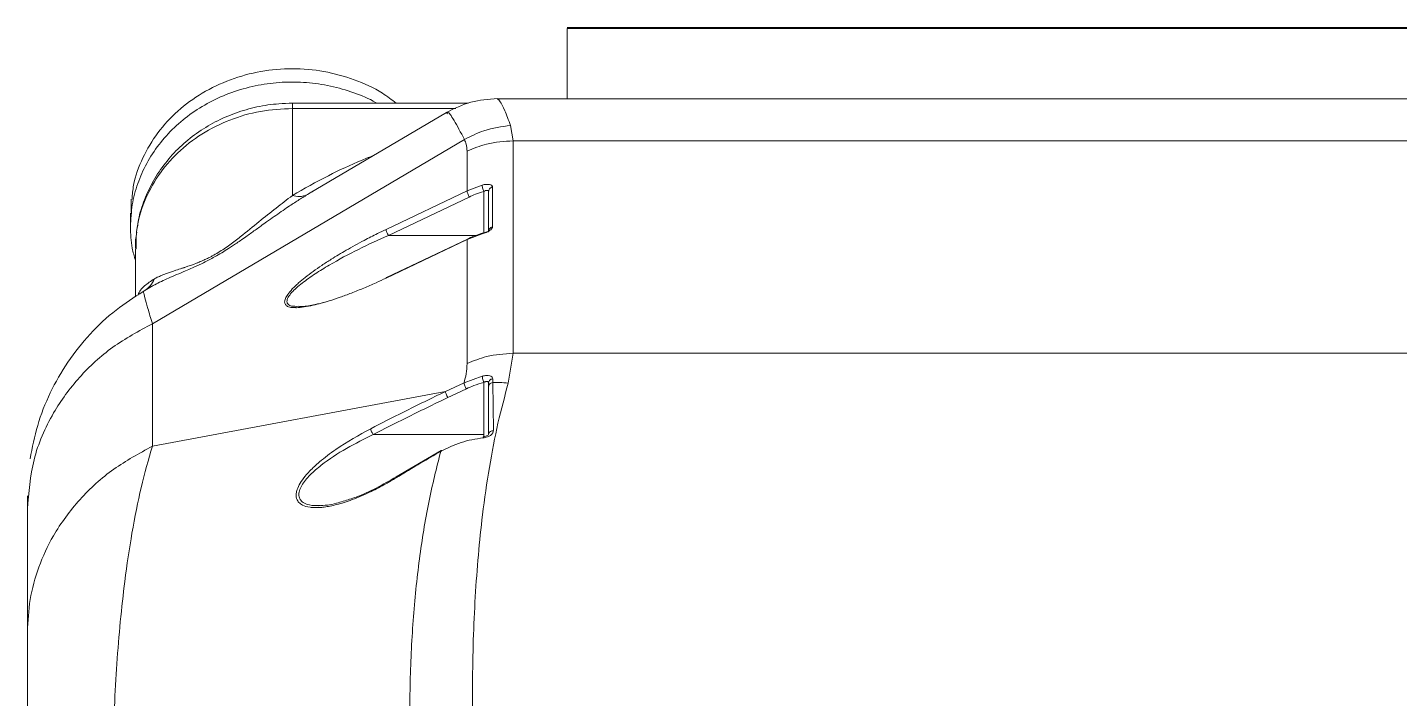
# Model space of a CAD drawing. Header units: millimetres. Extents: x 169 to 14583, y -399 to 10804.
# Drawn here: x 9024 to 9163.8, y 2969.9 to 3038.3 of the extents above; entities that cross this region are included whole.
import ezdxf

# ---------------------------------------------------------------- set-up
doc = ezdxf.new("R2010")
doc.units = ezdxf.units.MM
doc.header["$LTSCALE"] = 35

msp = doc.modelspace()

# ---------------------------------------------------------------- linework, layer by layer
at = {"color": 7, "linetype": 'Continuous', "lineweight": 18}
for p, q in [((9184.467, 3038.272), (9078.967, 3038.272)), ((9078.967, 3038.175), (9078.967, 3031.014)), ((9068.888, 3030.549), (9050.967, 3030.549)), ((9184.158, 3031.014), (9071.87, 3031.014)), ((9050.967, 3021.149), (9050.967, 3030.012)), ((9067.623, 3030.012), (9050.967, 3030.012)), ((9066.664, 3029.607), (9052.786, 3021.421)), ((9066.729, 3029.496), (9066.72, 3029.482)), ((9073.461, 3026.72), (9073.2, 3028.289)), ((9068.504, 3026.852), (9036.696, 3008.089)), ((9073.461, 3005.07), (9073.461, 3026.72)), ((9187.768, 3026.72), (9073.461, 3026.72)), ((9068.765, 3025.675), (9068.765, 3021.616)), ((9070.31, 3022.206), (9068.765, 3021.616)), ((9071.362, 3017.951), (9071.362, 3022.011)), ((9034.547, 3020.784), (9034.547, 3019.431)), ((9052.492, 3021.243), (9052.794, 3021.407)), ((9052.794, 3021.407), (9053.101, 3021.574)), ((9068.765, 3021.616), (9060.517, 3017.7)), ((9069, 3020.996), (9060.752, 3017.08)), ((9070.467, 3021.557), (9070.467, 3017.335)), ((9070.957, 3021.613), (9070.988, 3021.701)), ((9070.967, 3017.515), (9070.967, 3021.575)), ((9070.992, 3021.712), (9071.002, 3021.738)), ((9034.467, 3019.341), (9034.467, 3017.988)), ((9060.517, 3012.738), (9068.765, 3016.654)), ((9068.805, 3016.713), (9060.557, 3012.797)), ((9060.752, 3017.08), (9069.687, 3017.08)), ((9068.765, 3016.654), (9070.31, 3017.244)), ((9068.765, 3016.654), (9068.765, 3004.024)), ((9034.967, 3015.732), (9034.967, 3010.819)), ((9036.594, 3011.869), (9035.761, 3011.377)), ((9036.696, 2995.598), (9036.696, 3008.089)), ((9072.973, 3002.038), (9073.461, 3005.07)), ((9184.232, 3005.07), (9073.461, 3005.07)), ((9070.323, 3002.753), (9068.464, 3002.077)), ((9070.927, 3002.144), (9071.002, 3002.208)), ((9066.574, 3001.18), (9036.696, 2995.598)), ((9068.464, 3002.077), (9066.574, 3001.18)), ((9070.467, 3002.108), (9070.467, 2996.792)), ((9070.967, 3001.668), (9070.967, 3002.052)), ((9071.452, 2997.196), (9071.388, 3002.091)), ((9070.467, 2996.792), (9059.199, 2996.792)), ((9070.467, 2996.792), (9070.467, 2996.436)), ((9066.12, 2995.181), (9061.559, 2992.489)), ((9053.648, 2989.563), (9053.797, 2989.56))]:
    msp.add_line(p, q, dxfattribs=at)
at = {"color": 7, "linetype": 'Continuous', "lineweight": 18, "flags": 128}
for points in [[(9078.967, 3038.175), (9138.047, 3038.175), (9184.467, 3038.175)], [(9068.699, 3001.458), (9067.64, 3000.955), (9066.809, 3000.56)], [(9023.967, 2976.687), (9023.967, 2983.682), (9023.967, 2989.178)]]:
    msp.add_lwpolyline(points, dxfattribs=at)
at = {"color": 7, "linetype": 'Continuous', "lineweight": 18}
for points, knots in [([(9034.626, 3020.777), (9034.664, 3021.253), (9034.777, 3022.696), (9035.662, 3025.004), (9037.157, 3027.579), (9039.227, 3029.82), (9041.736, 3031.661), (9044.619, 3033.019), (9047.733, 3033.878), (9050.966, 3034.16), (9054.204, 3033.882), (9057.303, 3033.006), (9059.817, 3031.897), (9061.091, 3030.905), (9061.548, 3030.549)], [0, 0, 0, 0, 0.0447189, 0.1355444, 0.2263506, 0.3162915, 0.4062032, 0.4970364, 0.5878409, 0.6777827, 0.7676944, 0.8585276, 0.9493321, 1, 1, 1, 1]), ([(9059.56, 3030.549), (9059.521, 3030.574), (9058.809, 3031.025), (9057.233, 3031.646), (9054.877, 3032.358), (9052.409, 3032.712), (9049.918, 3032.74), (9047.45, 3032.432), (9045.057, 3031.797), (9042.799, 3030.847), (9040.73, 3029.607), (9038.892, 3028.105), (9037.325, 3026.371), (9036.067, 3024.445), (9035.157, 3022.377), (9034.576, 3020.209), (9034.504, 3018.73), (9034.467, 3017.988)], [0, 0, 0, 0, 0.004067, 0.0750006, 0.146319, 0.217648, 0.2885999, 0.3595513, 0.4308796, 0.5022085, 0.5731605, 0.6441119, 0.7154401, 0.7867695, 0.8577223, 0.9286739, 1, 1, 1, 1]), ([(9050.967, 3030.55), (9050.509, 3030.539), (9049.295, 3030.51), (9047.339, 3030.213), (9045.156, 3029.595), (9043.087, 3028.69), (9041.175, 3027.521), (9039.461, 3026.11), (9037.984, 3024.485), (9036.768, 3022.685), (9035.864, 3020.743), (9035.329, 3019.136), (9035.211, 3018.176), (9035.179, 3017.914)], [0, 0, 0, 0, 0.0610134, 0.1618733, 0.2628923, 0.3639226, 0.4648473, 0.5655267, 0.6658113, 0.7655657, 0.8646988, 0.9631889, 1, 1, 1, 1]), ([(9050.967, 3030.012), (9050.967, 3030.274), (9050.967, 3030.593), (9050.967, 3030.507), (9050.967, 3030.491)], [0, 0, 0, 0, 0.8188933, 1, 1, 1, 1]), ([(9071.86, 3031.02), (9070.943, 3030.96), (9069.109, 3030.84), (9067.468, 3030.012), (9066.648, 3029.599)], [0, 0, 0, 0, 0.500079, 1, 1, 1, 1]), ([(9071.87, 3030.986), (9071.857, 3031.005), (9071.839, 3031.031), (9071.831, 3031.014), (9071.828, 3031.01)], [0, 0, 0, 0, 0.7415057, 1, 1, 1, 1]), ([(9073.2, 3028.289), (9072.992, 3028.829), (9072.579, 3029.901), (9072.144, 3030.792), (9071.957, 3030.924), (9071.87, 3030.986)], [0, 0, 0, 0, 0.3498276, 0.6955178, 1, 1, 1, 1]), ([(9050.967, 3030.012), (9049.875, 3029.955), (9047.692, 3029.839), (9044.554, 3028.917), (9041.683, 3027.487), (9039.202, 3025.555), (9037.205, 3023.217), (9035.808, 3020.564), (9035.042, 3018.021), (9035.041, 3016.387), (9035.041, 3015.729)], [0, 0, 0, 0, 0.1302988, 0.2605976, 0.39089641, 0.52119522, 0.65149403, 0.78179283, 0.91209164, 1, 1, 1, 1]), ([(9068.504, 3026.852), (9068.126, 3027.563), (9067.37, 3028.983), (9066.835, 3029.75), (9066.749, 3029.544), (9066.729, 3029.496)], [0, 0, 0, 0, 0.4338684, 0.8671416, 1, 1, 1, 1]), ([(9073.2, 3028.289), (9072.281, 3028.167), (9070.64, 3027.949), (9069.157, 3027.187), (9068.504, 3026.852)], [0, 0, 0, 0, 0.56, 1, 1, 1, 1]), ([(9068.765, 3025.675), (9068.751, 3025.912), (9068.726, 3026.337), (9068.572, 3026.694), (9068.504, 3026.852)], [0, 0, 0, 0, 0.55785232, 1, 1, 1, 1]), ([(9073.461, 3026.72), (9072.544, 3026.663), (9070.906, 3026.561), (9069.42, 3025.946), (9068.765, 3025.675)], [0, 0, 0, 0, 0.5597053, 1, 1, 1, 1]), ([(9059.288, 3025.256), (9058.883, 3025.091), (9057.26, 3024.43), (9054.372, 3023.101), (9052.161, 3021.834), (9050.967, 3021.149)], [0, 0, 0, 0, 0.1322777, 0.5312612, 1, 1, 1, 1]), ([(9071.362, 3022.011), (9071.357, 3022.044), (9071.348, 3022.103), (9071.261, 3022.195), (9071.079, 3022.278), (9070.796, 3022.296), (9070.527, 3022.264), (9070.379, 3022.224), (9070.31, 3022.206)], [0, 0, 0, 0, 0.1356104, 0.2472924, 0.4694748, 0.7157986, 0.8662871, 1, 1, 1, 1]), ([(9071.362, 3022.011), (9071.302, 3021.993), (9071.18, 3021.957), (9071.054, 3021.84), (9070.98, 3021.708), (9070.971, 3021.619), (9070.967, 3021.575)], [0, 0, 0, 0, 0.2797148, 0.5594299, 0.7797152, 1, 1, 1, 1]), ([(9036.597, 3011.865), (9036.711, 3011.931), (9037.024, 3012.113), (9037.603, 3012.4), (9038.336, 3012.736), (9039.152, 3013.085), (9039.974, 3013.43), (9040.821, 3013.794), (9041.618, 3014.154), (9042.399, 3014.547), (9043.332, 3015.056), (9044.142, 3015.545), (9044.872, 3016.02), (9045.318, 3016.318), (9045.819, 3016.662), (9046.49, 3017.133), (9047.142, 3017.599), (9047.8, 3018.072), (9048.408, 3018.508), (9049.347, 3019.175), (9050.415, 3019.912), (9051.546, 3020.657), (9052.18, 3021.05), (9052.492, 3021.243)], [0, 0, 0, 0, 0.034692, 0.0950038, 0.1554071, 0.2160065, 0.276968, 0.3182595, 0.3684654, 0.4074513, 0.4349035, 0.5040524, 0.5239044, 0.5471309, 0.574395, 0.6056488, 0.660718, 0.6895358, 0.7260968, 0.7745331, 0.869229, 0.9358106, 1, 1, 1, 1]), ([(9050.967, 3021.149), (9049.863, 3020.302), (9048.217, 3019.039), (9046.046, 3017.222), (9044.635, 3016.14), (9043.631, 3015.459), (9042.9, 3015.04), (9042.536, 3014.853), (9042.252, 3014.713), (9041.899, 3014.545), (9041.52, 3014.381), (9040.852, 3014.112), (9040.36, 3013.944), (9039.958, 3013.812), (9039.838, 3013.773), (9039.541, 3013.676), (9038.964, 3013.491), (9038.317, 3013.273), (9037.741, 3013.052), (9037.298, 3012.865), (9037.036, 3012.733), (9036.905, 3012.667)], [0, 0, 0, 0, 0.2566631, 0.3827746, 0.4443028, 0.5038736, 0.5331626, 0.5476675, 0.5563845, 0.5750002, 0.6010439, 0.6171878, 0.6897025, 0.6985656, 0.7055184, 0.7164446, 0.766633, 0.8470561, 0.8979388, 0.948933, 1, 1, 1, 1]), ([(9052.492, 3021.243), (9052.231, 3021.139), (9051.765, 3020.952), (9051.211, 3021.089), (9050.967, 3021.149)], [0, 0, 0, 0, 0.56, 1, 1, 1, 1]), ([(9070.467, 3021.557), (9070.186, 3021.467), (9069.684, 3021.307), (9069.209, 3021.091), (9069, 3020.996)], [0, 0, 0, 0, 0.55989511, 1, 1, 1, 1]), ([(9070.967, 3021.575), (9070.965, 3021.589), (9070.961, 3021.618), (9070.929, 3021.65), (9070.88, 3021.67), (9070.793, 3021.678), (9070.651, 3021.653), (9070.529, 3021.589), (9070.467, 3021.557)], [0, 0, 0, 0, 0.1210023, 0.2423682, 0.3645315, 0.4880273, 0.7395483, 1, 1, 1, 1]), ([(9034.467, 3017.988), (9034.49, 3017.243), (9034.526, 3016.083), (9034.851, 3014.962), (9034.967, 3014.561)], [0, 0, 0, 0, 0.6421596, 1, 1, 1, 1]), ([(9060.517, 3017.7), (9060.224, 3017.559), (9059.476, 3017.201), (9058.112, 3016.5), (9056.534, 3015.632), (9055.097, 3014.769), (9053.98, 3014.045), (9053.092, 3013.429), (9052.301, 3012.833), (9051.693, 3012.332), (9051.258, 3011.933), (9050.865, 3011.54), (9050.49, 3011.098), (9050.234, 3010.649), (9050.15, 3010.298), (9050.235, 3010.032), (9050.483, 3009.824), (9050.863, 3009.729), (9051.181, 3009.724), (9051.303, 3009.723)], [0, 0, 0, 0, 0.0591582, 0.1511182, 0.2759649, 0.3808438, 0.4495566, 0.513979, 0.575602, 0.6313676, 0.6623595, 0.6914941, 0.7452027, 0.790204, 0.8292261, 0.8682213, 0.9112013, 0.9659596, 1, 1, 1, 1]), ([(9060.517, 3017.7), (9060.521, 3017.659), (9060.53, 3017.578), (9060.593, 3017.399), (9060.671, 3017.225), (9060.725, 3017.128), (9060.752, 3017.08)], [0, 0, 0, 0, 0.27961901, 0.55923824, 0.77961912, 1, 1, 1, 1]), ([(9070.31, 3017.244), (9070.448, 3017.291), (9070.653, 3017.358), (9070.905, 3017.479), (9071.107, 3017.596), (9071.26, 3017.726), (9071.348, 3017.853), (9071.357, 3017.919), (9071.362, 3017.951)], [0, 0, 0, 0, 0.2647673, 0.3895795, 0.5303494, 0.7400773, 0.8702787, 1, 1, 1, 1]), ([(9071.362, 3017.951), (9071.301, 3017.933), (9071.178, 3017.897), (9071.05, 3017.776), (9070.979, 3017.643), (9070.971, 3017.557), (9070.967, 3017.515)], [0, 0, 0, 0, 0.2804066, 0.5712564, 0.7935547, 1, 1, 1, 1]), ([(9035.108, 3017.411), (9035.061, 3017.147), (9034.959, 3016.572), (9034.99, 3015.989), (9035.007, 3015.674)], [0, 0, 0, 0, 0.4592772, 1, 1, 1, 1]), ([(9060.752, 3017.08), (9059.731, 3016.621), (9057.693, 3015.704), (9055.188, 3014.355), (9053.281, 3013.18), (9051.953, 3012.247), (9050.998, 3011.415), (9050.506, 3010.77), (9050.364, 3010.341), (9050.509, 3010.04), (9050.899, 3009.844), (9051.341, 3009.855), (9051.593, 3009.861)], [0, 0, 0, 0, 0.210891, 0.4212152, 0.5259949, 0.630071, 0.7325997, 0.7831791, 0.833183, 0.8831796, 0.933751, 1, 1, 1, 1]), ([(9068.808, 3016.704), (9068.799, 3016.708), (9068.771, 3016.72), (9068.767, 3016.68), (9068.765, 3016.654)], [0, 0, 0, 0, 0.3326045, 1, 1, 1, 1]), ([(9070.325, 3017.3), (9070.026, 3017.205), (9069.5, 3017.036), (9069.001, 3016.809), (9068.786, 3016.712)], [0, 0, 0, 0, 0.5677816, 1, 1, 1, 1]), ([(9070.31, 3017.244), (9070.311, 3017.27), (9070.313, 3017.31), (9070.332, 3017.294), (9070.339, 3017.289)], [0, 0, 0, 0, 0.6666667, 1, 1, 1, 1]), ([(9070.957, 3017.467), (9070.94, 3017.466), (9070.906, 3017.463), (9070.779, 3017.427), (9070.587, 3017.366), (9070.422, 3017.322), (9070.336, 3017.298)], [0, 0, 0, 0, 0.2202881, 0.4561719, 0.715481, 1, 1, 1, 1]), ([(9036.905, 3012.667), (9036.557, 3012.435), (9035.863, 3011.974), (9035.339, 3011.369), (9035.246, 3011.016), (9035.244, 3011.008)], [0, 0, 0, 0, 0.4957153, 0.9895886, 1, 1, 1, 1]), ([(9035.929, 3011.477), (9036.125, 3011.616), (9036.553, 3011.92), (9036.782, 3012.405), (9036.905, 3012.667)], [0, 0, 0, 0, 0.4607001, 1, 1, 1, 1]), ([(9051.303, 3009.723), (9051.326, 3009.722), (9051.578, 3009.71), (9052.174, 3009.784), (9053.029, 3009.943), (9053.9, 3010.166), (9054.811, 3010.435), (9055.833, 3010.777), (9057.009, 3011.213), (9058.236, 3011.71), (9059.419, 3012.224), (9060.176, 3012.578), (9060.517, 3012.738)], [0, 0, 0, 0, 0.0100822, 0.1100488, 0.2196508, 0.3116535, 0.3999999, 0.5157042, 0.6363473, 0.7678406, 0.8954124, 1, 1, 1, 1]), ([(9060.517, 3012.738), (9060.519, 3012.768), (9060.522, 3012.808), (9060.553, 3012.791), (9060.561, 3012.786)], [0, 0, 0, 0, 0.7229489, 1, 1, 1, 1]), ([(9035.768, 3011.366), (9034.827, 3010.765), (9032.87, 3009.513), (9030.29, 3007.072), (9028.021, 3004.232), (9026.232, 3001.087), (9024.914, 2997.772), (9024.464, 2995.469), (9024.241, 2994.333)], [0, 0, 0, 0, 0.1574525, 0.3275579, 0.4987774, 0.6691582, 0.8368048, 1, 1, 1, 1]), ([(9036.696, 3008.089), (9036.534, 3008.642), (9036.211, 3009.742), (9035.92, 3010.775), (9035.759, 3011.379), (9035.78, 3011.367), (9035.791, 3011.361)], [0, 0, 0, 0, 0.2542289, 0.5057772, 0.7544476, 1, 1, 1, 1]), ([(9051.593, 3009.861), (9051.717, 3009.852), (9052.198, 3009.818), (9053.149, 3010), (9053.951, 3010.201), (9054.281, 3010.284)], [0, 0, 0, 0, 0.17012229, 0.6584094, 1, 1, 1, 1]), ([(9036.696, 3008.089), (9035.315, 3007.337), (9032.551, 3005.834), (9029.15, 3002.696), (9026.345, 2998.849), (9024.361, 2994.275), (9024.099, 2990.877), (9023.967, 2989.178)], [0, 0, 0, 0, 0.186721, 0.373442, 0.560163, 0.7800815, 1, 1, 1, 1]), ([(9073.461, 3005.07), (9072.543, 3005.012), (9070.905, 3004.91), (9069.419, 3004.295), (9068.765, 3004.024)], [0, 0, 0, 0, 0.5601463, 1, 1, 1, 1]), ([(9068.765, 3004.024), (9068.749, 3003.678), (9068.72, 3003.06), (9068.542, 3002.377), (9068.464, 3002.077)], [0, 0, 0, 0, 0.5597784, 1, 1, 1, 1]), ([(9071.382, 3002.478), (9071.376, 3002.514), (9071.366, 3002.583), (9071.277, 3002.692), (9071.089, 3002.793), (9070.74, 3002.829), (9070.467, 3002.779), (9070.323, 3002.753)], [0, 0, 0, 0, 0.13320457, 0.25760528, 0.4787672, 0.72405485, 1, 1, 1, 1]), ([(9070.467, 3002.108), (9070.447, 3002.171), (9070.406, 3002.302), (9070.358, 3002.502), (9070.329, 3002.66), (9070.325, 3002.723), (9070.323, 3002.753)], [0, 0, 0, 0, 0.2693798, 0.5607258, 0.7882802, 1, 1, 1, 1]), ([(9070.815, 3002.195), (9070.79, 3002.196), (9070.739, 3002.199), (9070.622, 3002.179), (9070.529, 3002.136), (9070.467, 3002.108)], [0, 0, 0, 0, 0.2435758, 0.4913913, 1, 1, 1, 1]), ([(9071.382, 3002.478), (9071.32, 3002.462), (9071.193, 3002.431), (9071.058, 3002.315), (9070.98, 3002.183), (9070.971, 3002.095), (9070.967, 3002.052)], [0, 0, 0, 0, 0.2727744, 0.5624788, 0.7880719, 1, 1, 1, 1]), ([(9071.388, 3002.091), (9071.387, 3002.164), (9071.385, 3002.294), (9071.383, 3002.422), (9071.382, 3002.478)], [0, 0, 0, 0, 0.56004374, 1, 1, 1, 1]), ([(9066.574, 3001.18), (9065.14, 3000.489), (9062.581, 2999.254), (9060.059, 2997.959), (9058.949, 2997.389)], [0, 0, 0, 0, 0.5599979, 1, 1, 1, 1]), ([(9066.809, 3000.56), (9066.775, 3000.62), (9066.706, 3000.745), (9066.627, 3000.938), (9066.582, 3001.091), (9066.576, 3001.151), (9066.574, 3001.18)], [0, 0, 0, 0, 0.2702613, 0.5624294, 0.7897365, 1, 1, 1, 1]), ([(9068.464, 3002.077), (9068.468, 3002.038), (9068.477, 3001.957), (9068.54, 3001.775), (9068.619, 3001.598), (9068.673, 3001.503), (9068.699, 3001.458)], [0, 0, 0, 0, 0.2702613, 0.5624294, 0.7897364, 1, 1, 1, 1]), ([(9070.467, 3002.108), (9070.127, 3002.007), (9069.521, 3001.828), (9068.95, 3001.571), (9068.699, 3001.458)], [0, 0, 0, 0, 0.55955744, 1, 1, 1, 1]), ([(9073.015, 2932.725), (9072.601, 2934.876), (9071.786, 2939.117), (9070.856, 2945.642), (9070.137, 2952.16), (9069.638, 2958.666), (9069.355, 2965.122), (9069.294, 2970.863), (9069.389, 2975.904), (9069.588, 2980.306), (9069.904, 2984.573), (9070.37, 2989.023), (9071.027, 2993.571), (9071.906, 2998.137), (9072.612, 3000.719), (9072.973, 3002.038)], [0, 0, 0, 0, 0.085861, 0.16929, 0.2502679, 0.3329208, 0.4152029, 0.4971027, 0.5577941, 0.6194449, 0.6820532, 0.7456177, 0.8265986, 0.9113855, 1, 1, 1, 1]), ([(9070.967, 3002.052), (9070.965, 3002.07), (9070.961, 3002.107), (9070.93, 3002.149), (9070.882, 3002.182), (9070.837, 3002.191), (9070.815, 3002.195)], [0, 0, 0, 0, 0.25067389, 0.50008956, 0.74932172, 1, 1, 1, 1]), ([(9071.388, 3002.091), (9071.325, 3002.076), (9071.195, 3002.045), (9071.058, 3001.929), (9070.98, 3001.797), (9070.971, 3001.71), (9070.967, 3001.668)], [0, 0, 0, 0, 0.27704043, 0.56799321, 0.79186151, 1, 1, 1, 1]), ([(9070.967, 2996.814), (9070.967, 2997.798), (9070.967, 2999.549), (9070.967, 3001.022), (9070.967, 3001.668)], [0, 0, 0, 0, 0.5620497, 1, 1, 1, 1]), ([(9072.973, 3002.038), (9072.676, 3002.063), (9072.145, 3002.108), (9071.62, 3002.096), (9071.388, 3002.091)], [0, 0, 0, 0, 0.5592937, 1, 1, 1, 1]), ([(9066.809, 3000.56), (9065.377, 2999.873), (9062.823, 2998.646), (9060.306, 2997.359), (9059.199, 2996.792)], [0, 0, 0, 0, 0.5602368, 1, 1, 1, 1]), ([(9058.949, 2997.389), (9057.746, 2996.723), (9055.939, 2995.724), (9054.074, 2994.312), (9053.211, 2993.547), (9052.721, 2993.066), (9052.21, 2992.495), (9051.749, 2991.859), (9051.454, 2991.249), (9051.364, 2990.839), (9051.345, 2990.541), (9051.381, 2990.281), (9051.487, 2990.05), (9051.676, 2989.81), (9052.05, 2989.531), (9052.615, 2989.382), (9053.214, 2989.339), (9053.699, 2989.349), (9054.232, 2989.402), (9054.832, 2989.503), (9055.505, 2989.659), (9056.252, 2989.875), (9057.412, 2990.277), (9058.833, 2990.891), (9060.333, 2991.668), (9061.18, 2992.17), (9061.528, 2992.377)], [0, 0, 0, 0, 0.16269656, 0.2441713, 0.27140947, 0.29869525, 0.32604285, 0.36472611, 0.39854419, 0.4208909, 0.43318109, 0.45175375, 0.47166274, 0.48639199, 0.5177595, 0.56974633, 0.59576952, 0.62180043, 0.64949972, 0.6800969, 0.71359298, 0.74999059, 0.78929368, 0.8806276, 0.95086776, 1, 1, 1, 1]), ([(9059.199, 2996.792), (9058.285, 2996.34), (9056.465, 2995.439), (9054.282, 2994.019), (9052.753, 2992.707), (9051.986, 2991.789), (9051.653, 2991.058), (9051.597, 2990.558), (9051.744, 2990.154), (9052.155, 2989.77), (9052.807, 2989.552), (9053.414, 2989.56), (9053.648, 2989.563)], [0, 0, 0, 0, 0.21217029, 0.42287174, 0.52720878, 0.62971685, 0.68038904, 0.7307338, 0.78121719, 0.83216896, 0.93517608, 1, 1, 1, 1]), ([(9058.949, 2997.389), (9058.955, 2997.349), (9058.968, 2997.265), (9059.037, 2997.09), (9059.118, 2996.924), (9059.173, 2996.835), (9059.199, 2996.792)], [0, 0, 0, 0, 0.2735635, 0.5653915, 0.7910605, 1, 1, 1, 1]), ([(9070.408, 2996.458), (9070.48, 2996.467), (9070.628, 2996.488), (9070.891, 2996.565), (9071.169, 2996.701), (9071.354, 2996.884), (9071.44, 2997.053), (9071.448, 2997.147), (9071.452, 2997.196)], [0, 0, 0, 0, 0.1318491, 0.2729867, 0.5070628, 0.7356503, 0.862431, 1, 1, 1, 1]), ([(9070.978, 2996.892), (9070.974, 2996.859), (9070.967, 2996.79), (9070.855, 2996.696), (9070.672, 2996.618), (9070.502, 2996.591), (9070.413, 2996.577)], [0, 0, 0, 0, 0.2262761, 0.4634939, 0.7187555, 1, 1, 1, 1]), ([(9070.967, 2996.814), (9070.976, 2996.867), (9070.993, 2996.977), (9071.124, 2997.104), (9071.286, 2997.18), (9071.398, 2997.19), (9071.452, 2997.196)], [0, 0, 0, 0, 0.2706354, 0.5623327, 0.7893627, 1, 1, 1, 1]), ([(9036.696, 2995.598), (9035.348, 2994.867), (9032.604, 2993.379), (9029.184, 2990.246), (9026.659, 2986.814), (9025.048, 2983.325), (9024.134, 2980.019), (9024.022, 2977.786), (9023.967, 2976.687)], [0, 0, 0, 0, 0.1819344, 0.3702691, 0.5613203, 0.7108231, 0.8576172, 1, 1, 1, 1]), ([(9035.054, 2925.968), (9034.756, 2928.161), (9034.174, 2932.449), (9033.521, 2939.04), (9033.037, 2945.564), (9032.735, 2952.039), (9032.607, 2958.448), (9032.648, 2964.131), (9032.816, 2969.126), (9033.066, 2973.512), (9033.418, 2977.791), (9033.918, 2982.289), (9034.615, 2986.925), (9035.544, 2991.606), (9036.305, 2994.243), (9036.696, 2995.598)], [0, 0, 0, 0, 0.0878467, 0.1718236, 0.2517677, 0.3331125, 0.4137099, 0.4933863, 0.5525081, 0.6131439, 0.6752174, 0.7386586, 0.8207348, 0.9078946, 1, 1, 1, 1]), ([(9066.088, 2995.081), (9066.763, 2995.42), (9068.115, 2996.097), (9069.644, 2996.337), (9070.408, 2996.458)], [0, 0, 0, 0, 0.4999104, 1, 1, 1, 1]), ([(9070.408, 2996.458), (9070.407, 2996.487), (9070.406, 2996.548), (9070.408, 2996.584), (9070.413, 2996.574), (9070.414, 2996.573)], [0, 0, 0, 0, 0.4369821, 0.9191201, 1, 1, 1, 1]), ([(9061.528, 2992.377), (9062.374, 2992.888), (9063.886, 2993.801), (9065.415, 2994.69), (9066.088, 2995.081)], [0, 0, 0, 0, 0.56000153, 1, 1, 1, 1]), ([(9065.249, 2942.802), (9064.857, 2945.175), (9064.075, 2949.919), (9063.344, 2957.13), (9062.945, 2964.266), (9062.91, 2971.227), (9063.219, 2977.901), (9063.866, 2984.169), (9064.805, 2989.994), (9065.661, 2993.386), (9066.088, 2995.081)], [0, 0, 0, 0, 0.1251804, 0.2503402, 0.3754697, 0.5005526, 0.6255696, 0.7504991, 0.8753179, 1, 1, 1, 1]), ([(9066.088, 2995.081), (9066.086, 2995.107), (9066.083, 2995.159), (9066.113, 2995.187), (9066.156, 2995.181), (9066.195, 2995.145), (9066.207, 2995.133)], [0, 0, 0, 0, 0.2692108, 0.5624282, 0.8658659, 1, 1, 1, 1]), ([(9061.559, 2992.489), (9060.873, 2992.094), (9059.501, 2991.304), (9057.678, 2990.461), (9056.584, 2990.135), (9056.15, 2990.007)], [0, 0, 0, 0, 0.3771583, 0.7533282, 1, 1, 1, 1]), ([(9061.528, 2992.377), (9061.526, 2992.403), (9061.52, 2992.458), (9061.536, 2992.492), (9061.558, 2992.486), (9061.561, 2992.485)], [0, 0, 0, 0, 0.4360056, 0.9144286, 1, 1, 1, 1]), ([(9023.967, 2989.178), (9023.967, 2989.774), (9023.967, 2990.596), (9023.967, 2990.558), (9023.967, 2990.547)], [0, 0, 0, 0, 0.7256004, 1, 1, 1, 1]), ([(9056.15, 2990.007), (9055.923, 2989.929), (9055.036, 2989.625), (9054.231, 2989.575), (9053.632, 2989.537)], [0, 0, 0, 0, 0.2562855, 1, 1, 1, 1]), ([(9023.967, 2976.687), (9023.967, 2975.766), (9023.967, 2973.934), (9023.967, 2970.323), (9023.967, 2966.133), (9023.967, 2961.377), (9023.967, 2956.228), (9023.967, 2950.853), (9023.967, 2945.441), (9023.967, 2940.094), (9023.967, 2936.766), (9023.967, 2935.093)], [0, 0, 0, 0, 0.11489968, 0.22839267, 0.34052053, 0.45151993, 0.56184795, 0.67015285, 0.77899884, 0.88885658, 1, 1, 1, 1])]:
    msp.add_open_spline(points, degree=3, knots=knots, dxfattribs=at)
for points in [[(9070.467, 3021.557), (9070.446, 3021.616), (9070.405, 3021.734), (9070.353, 3021.926), (9070.317, 3022.098), (9070.312, 3022.17), (9070.31, 3022.206)], [(9068.765, 3021.616), (9068.769, 3021.58), (9068.776, 3021.509), (9068.83, 3021.343), (9068.908, 3021.161), (9068.969, 3021.051), (9069, 3020.996)]]:
    msp.add_open_spline(points, degree=3, dxfattribs=at)

doc.saveas('drawing.dxf')
